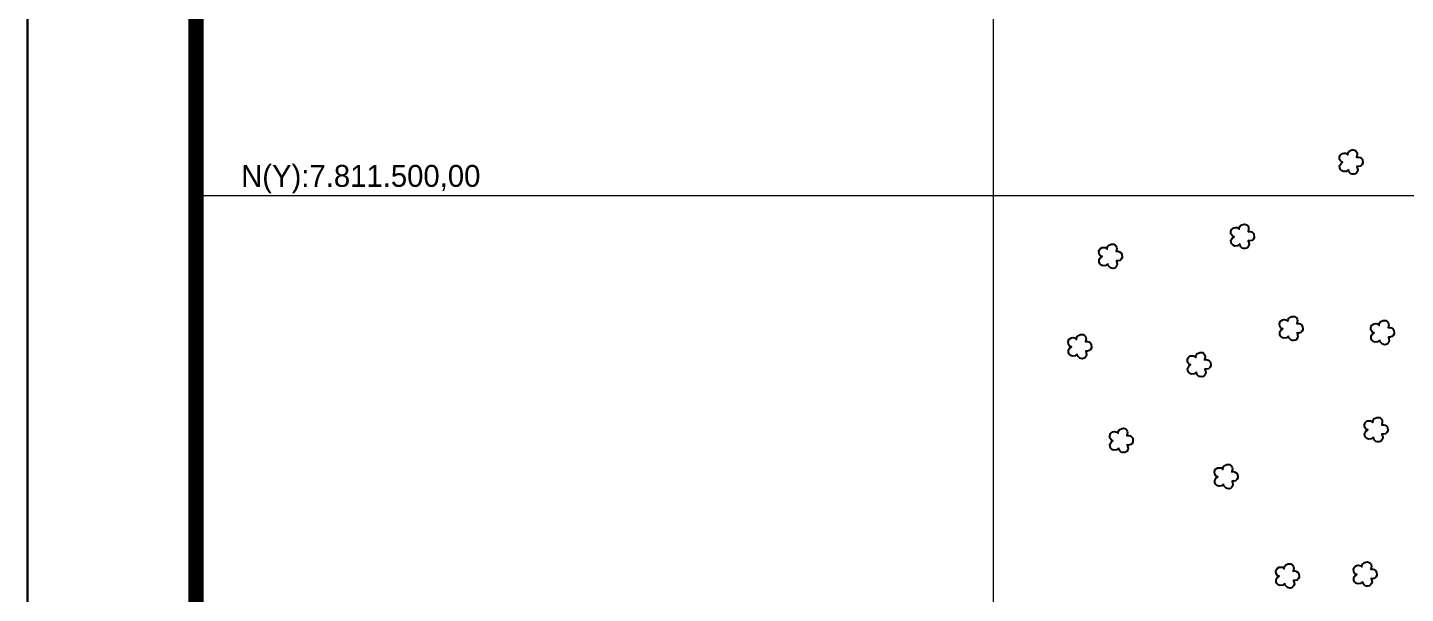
# Model space of a CAD drawing. Extents: x 747427 to 749527, y 7808067 to 7811037.
# Drawn here: x 747427 to 748245, y 7809764 to 7810100 of the extents above; entities that cross this region are included whole.
import ezdxf
from ezdxf.enums import TextEntityAlignment as Align

# ---------------------------------------------------------------- set-up
doc = ezdxf.new("R2010")
doc.units = 0
doc.header["$MEASUREMENT"] = 0
doc.linetypes.add('CONTINUO', pattern=[0])
doc.linetypes.add('LIN0', pattern=[0])
doc.layers.add('MALHA', color=8, linetype='Continuous', lineweight=9)
doc.layers.add('MARGEM', color=7, linetype='CONTINUO')
doc.layers.add('SIMBOLO ARVORE', color=118, linetype='Continuous')

msp = doc.modelspace()

# ---------------------------------------------------------------- linework, layer by layer
at = {"layer": 'MALHA', "linetype": 'Continuous'}
for p, q in [((748000, 7809593.64), (748000, 7810937.16)), ((747526.61, 7810000), (748841.68, 7810000))]:
    msp.add_line(p, q, dxfattribs=at)
at = {"layer": 'MARGEM', "color": 174, "linetype": 'LIN0'}
msp.add_line((747426.61, 7808067.16), (747426.61, 7811037.16), dxfattribs=at)
at = {"layer": 'MARGEM', "color": 174, "linetype": 'LIN0', "flags": 128}
msp.add_lwpolyline([(749526.61, 7808067.16), (749526.61, 7811037.16), (747426.61, 7811037.16), (747426.61, 7808067.16)], close=True, dxfattribs=at)
at = {"layer": 'MARGEM', "color": 174, "linetype": 'LIN0', "const_width": 9.09, "flags": 128}
msp.add_lwpolyline([(749426.61, 7808401.56), (749426.61, 7810937.16), (747526.61, 7810937.16), (747526.61, 7808401.56)], close=True, dxfattribs=at)
at = {"layer": 'SIMBOLO ARVORE', "linetype": 'CONTINUO'}
for points in [[(748210.75, 7810015.37, 0), (748209.51, 7810014.32, 0), (748207.92, 7810014.14, 0), (748206.8, 7810014.58, 0), (748206, 7810015.37, 0), (748205.66, 7810016.27, 0), (748205.58, 7810017.6, 0), (748206.01, 7810018.44, 0), (748206.46, 7810019.06, 0), (748207.37, 7810019.68, 0), (748206.79, 7810019.86, 0), (748206.22, 7810020.34, 0), (748205.55, 7810021.4, 0), (748205.43, 7810022.66, 0), (748205.91, 7810023.97, 0), (748206.42, 7810024.44, 0), (748207.35, 7810025.01, 0), (748208.33, 7810025.14, 0), (748209.11, 7810025.03, 0), (748209.73, 7810024.75, 0), (748210.4, 7810024.14, 0), (748210.61, 7810025.3, 0), (748210.78, 7810025.76, 0), (748211.28, 7810026.4, 0), (748212.04, 7810026.67, 0), (748212.77, 7810027, 0), (748213.6, 7810027.07, 0), (748214.38, 7810026.96, 0), (748215.01, 7810026.63, 0), (748215.48, 7810026.12, 0), (748215.9, 7810025.3, 0), (748216.06, 7810024.4, 0), (748215.68, 7810022.78, 0), (748216.81, 7810022.8, 0), (748217.75, 7810022.57, 0), (748218.63, 7810021.87, 0), (748219.12, 7810021.32, 0), (748219.25, 7810019.09, 0), (748218.71, 7810018.1, 0), (748217.99, 7810017.43, 0), (748216.84, 7810017.13, 0), (748215.85, 7810017.22, 0), (748216.38, 7810015.14, 0), (748216.13, 7810014.25, 0), (748215.53, 7810013.41, 0), (748214.87, 7810012.88, 0), (748213.93, 7810012.65, 0), (748213, 7810012.71, 0), (748212.3, 7810012.91, 0), (748211.5, 7810013.69, 0), (748210.96, 7810014.4, 0), (748210.79, 7810015.48, 0)], [(748146.25, 7809971.25, 0), (748145, 7809970.2, 0), (748143.42, 7809970.02, 0), (748142.29, 7809970.46, 0), (748141.49, 7809971.24, 0), (748141.16, 7809972.15, 0), (748141.07, 7809973.48, 0), (748141.5, 7809974.32, 0), (748141.96, 7809974.94, 0), (748142.87, 7809975.56, 0), (748142.29, 7809975.74, 0), (748141.72, 7809976.21, 0), (748141.04, 7809977.27, 0), (748140.92, 7809978.54, 0), (748141.41, 7809979.85, 0), (748141.92, 7809980.32, 0), (748142.85, 7809980.89, 0), (748143.82, 7809981.02, 0), (748144.6, 7809980.91, 0), (748145.22, 7809980.62, 0), (748145.9, 7809980.02, 0), (748146.1, 7809981.17, 0), (748146.27, 7809981.64, 0), (748146.78, 7809982.28, 0), (748147.53, 7809982.55, 0), (748148.26, 7809982.88, 0), (748149.09, 7809982.95, 0), (748149.87, 7809982.84, 0), (748150.51, 7809982.51, 0), (748150.98, 7809982, 0), (748151.39, 7809981.18, 0), (748151.55, 7809980.28, 0), (748151.18, 7809978.66, 0), (748152.31, 7809978.68, 0), (748153.24, 7809978.45, 0), (748154.13, 7809977.75, 0), (748154.62, 7809977.19, 0), (748154.75, 7809974.97, 0), (748154.2, 7809973.97, 0), (748153.48, 7809973.31, 0), (748152.34, 7809973.01, 0), (748151.34, 7809973.09, 0), (748151.87, 7809971.02, 0), (748151.63, 7809970.13, 0), (748151.03, 7809969.29, 0), (748150.37, 7809968.76, 0), (748149.43, 7809968.53, 0), (748148.5, 7809968.59, 0), (748147.8, 7809968.78, 0), (748147, 7809969.57, 0), (748146.45, 7809970.28, 0), (748146.29, 7809971.36, 0)], [(748067.96, 7809959.46, 0), (748066.71, 7809958.41, 0), (748065.13, 7809958.23, 0), (748064, 7809958.67, 0), (748063.2, 7809959.45, 0), (748062.87, 7809960.36, 0), (748062.78, 7809961.69, 0), (748063.21, 7809962.53, 0), (748063.67, 7809963.15, 0), (748064.58, 7809963.77, 0), (748064, 7809963.95, 0), (748063.43, 7809964.42, 0), (748062.75, 7809965.48, 0), (748062.63, 7809966.75, 0), (748063.12, 7809968.06, 0), (748063.63, 7809968.53, 0), (748064.56, 7809969.1, 0), (748065.53, 7809969.23, 0), (748066.31, 7809969.12, 0), (748066.93, 7809968.83, 0), (748067.61, 7809968.23, 0), (748067.81, 7809969.38, 0), (748067.98, 7809969.85, 0), (748068.49, 7809970.48, 0), (748069.24, 7809970.76, 0), (748069.97, 7809971.09, 0), (748070.8, 7809971.16, 0), (748071.58, 7809971.05, 0), (748072.22, 7809970.72, 0), (748072.69, 7809970.21, 0), (748073.1, 7809969.39, 0), (748073.26, 7809968.49, 0), (748072.89, 7809966.87, 0), (748074.02, 7809966.89, 0), (748074.95, 7809966.66, 0), (748075.84, 7809965.96, 0), (748076.33, 7809965.4, 0), (748076.46, 7809963.18, 0), (748075.91, 7809962.18, 0), (748075.19, 7809961.52, 0), (748074.05, 7809961.22, 0), (748073.05, 7809961.3, 0), (748073.58, 7809959.23, 0), (748073.34, 7809958.34, 0), (748072.74, 7809957.5, 0), (748072.08, 7809956.97, 0), (748071.14, 7809956.74, 0), (748070.21, 7809956.8, 0), (748069.51, 7809956.99, 0), (748068.71, 7809957.78, 0), (748068.16, 7809958.49, 0), (748068, 7809959.57, 0)], [(748175.2, 7809916.59, 0), (748173.96, 7809915.54, 0), (748172.38, 7809915.36, 0), (748171.25, 7809915.8, 0), (748170.45, 7809916.58, 0), (748170.12, 7809917.48, 0), (748170.03, 7809918.81, 0), (748170.46, 7809919.65, 0), (748170.91, 7809920.28, 0), (748171.82, 7809920.89, 0), (748171.24, 7809921.08, 0), (748170.67, 7809921.55, 0), (748170, 7809922.61, 0), (748169.88, 7809923.87, 0), (748170.36, 7809925.19, 0), (748170.87, 7809925.66, 0), (748171.8, 7809926.23, 0), (748172.78, 7809926.36, 0), (748173.56, 7809926.25, 0), (748174.18, 7809925.96, 0), (748174.85, 7809925.36, 0), (748175.06, 7809926.51, 0), (748175.23, 7809926.97, 0), (748175.74, 7809927.61, 0), (748176.49, 7809927.89, 0), (748177.22, 7809928.21, 0), (748178.05, 7809928.29, 0), (748178.83, 7809928.18, 0), (748179.46, 7809927.84, 0), (748179.93, 7809927.33, 0), (748180.35, 7809926.52, 0), (748180.51, 7809925.61, 0), (748180.13, 7809924, 0), (748181.27, 7809924.01, 0), (748182.2, 7809923.79, 0), (748183.08, 7809923.09, 0), (748183.57, 7809922.53, 0), (748183.71, 7809920.31, 0), (748183.16, 7809919.31, 0), (748182.44, 7809918.65, 0), (748181.3, 7809918.34, 0), (748180.3, 7809918.43, 0), (748180.83, 7809916.35, 0), (748180.59, 7809915.47, 0), (748179.98, 7809914.62, 0), (748179.32, 7809914.1, 0), (748178.38, 7809913.87, 0), (748177.45, 7809913.92, 0), (748176.75, 7809914.12, 0), (748175.95, 7809914.91, 0), (748175.41, 7809915.62, 0), (748175.24, 7809916.69, 0)], [(748229.4, 7809914.17, 0), (748228.15, 7809913.12, 0), (748226.57, 7809912.94, 0), (748225.44, 7809913.38, 0), (748224.64, 7809914.16, 0), (748224.31, 7809915.06, 0), (748224.22, 7809916.4, 0), (748224.65, 7809917.24, 0), (748225.11, 7809917.86, 0), (748226.02, 7809918.48, 0), (748225.44, 7809918.66, 0), (748224.87, 7809919.13, 0), (748224.19, 7809920.19, 0), (748224.07, 7809921.45, 0), (748224.56, 7809922.77, 0), (748225.07, 7809923.24, 0), (748226, 7809923.81, 0), (748226.97, 7809923.94, 0), (748227.76, 7809923.83, 0), (748228.37, 7809923.54, 0), (748229.05, 7809922.94, 0), (748229.25, 7809924.09, 0), (748229.42, 7809924.55, 0), (748229.93, 7809925.19, 0), (748230.68, 7809925.47, 0), (748231.42, 7809925.8, 0), (748232.24, 7809925.87, 0), (748233.02, 7809925.76, 0), (748233.66, 7809925.42, 0), (748234.13, 7809924.91, 0), (748234.54, 7809924.1, 0), (748234.7, 7809923.19, 0), (748234.33, 7809921.58, 0), (748235.46, 7809921.6, 0), (748236.4, 7809921.37, 0), (748237.28, 7809920.67, 0), (748237.77, 7809920.11, 0), (748237.9, 7809917.89, 0), (748237.35, 7809916.89, 0), (748236.63, 7809916.23, 0), (748235.49, 7809915.92, 0), (748234.49, 7809916.01, 0), (748235.02, 7809913.94, 0), (748234.78, 7809913.05, 0), (748234.18, 7809912.21, 0), (748233.52, 7809911.68, 0), (748232.58, 7809911.45, 0), (748231.65, 7809911.5, 0), (748230.95, 7809911.7, 0), (748230.15, 7809912.49, 0), (748229.6, 7809913.2, 0), (748229.44, 7809914.27, 0)], [(748049.72, 7809905.87, 0), (748048.48, 7809904.82, 0), (748046.9, 7809904.64, 0), (748045.77, 7809905.08, 0), (748044.97, 7809905.86, 0), (748044.64, 7809906.76, 0), (748044.55, 7809908.1, 0), (748044.98, 7809908.94, 0), (748045.43, 7809909.56, 0), (748046.34, 7809910.18, 0), (748045.76, 7809910.36, 0), (748045.19, 7809910.83, 0), (748044.52, 7809911.89, 0), (748044.4, 7809913.15, 0), (748044.88, 7809914.47, 0), (748045.39, 7809914.94, 0), (748046.32, 7809915.51, 0), (748047.3, 7809915.64, 0), (748048.08, 7809915.53, 0), (748048.7, 7809915.24, 0), (748049.37, 7809914.64, 0), (748049.58, 7809915.79, 0), (748049.75, 7809916.25, 0), (748050.26, 7809916.89, 0), (748051.01, 7809917.17, 0), (748051.74, 7809917.5, 0), (748052.57, 7809917.57, 0), (748053.35, 7809917.46, 0), (748053.98, 7809917.12, 0), (748054.45, 7809916.61, 0), (748054.87, 7809915.8, 0), (748055.03, 7809914.89, 0), (748054.65, 7809913.28, 0), (748055.79, 7809913.3, 0), (748056.72, 7809913.07, 0), (748057.6, 7809912.37, 0), (748058.09, 7809911.81, 0), (748058.23, 7809909.59, 0), (748057.68, 7809908.59, 0), (748056.96, 7809907.93, 0), (748055.82, 7809907.63, 0), (748054.82, 7809907.71, 0), (748055.35, 7809905.64, 0), (748055.11, 7809904.75, 0), (748054.5, 7809903.91, 0), (748053.84, 7809903.38, 0), (748052.9, 7809903.15, 0), (748051.97, 7809903.2, 0), (748051.27, 7809903.4, 0), (748050.47, 7809904.19, 0), (748049.93, 7809904.9, 0), (748049.76, 7809905.97, 0)], [(748120.51, 7809895.15, 0), (748119.26, 7809894.1, 0), (748117.68, 7809893.92, 0), (748116.55, 7809894.36, 0), (748115.75, 7809895.14, 0), (748115.42, 7809896.05, 0), (748115.33, 7809897.38, 0), (748115.76, 7809898.22, 0), (748116.22, 7809898.84, 0), (748117.13, 7809899.46, 0), (748116.55, 7809899.64, 0), (748115.98, 7809900.11, 0), (748115.3, 7809901.17, 0), (748115.18, 7809902.44, 0), (748115.67, 7809903.75, 0), (748116.18, 7809904.22, 0), (748117.11, 7809904.79, 0), (748118.08, 7809904.92, 0), (748118.86, 7809904.81, 0), (748119.48, 7809904.52, 0), (748120.16, 7809903.92, 0), (748120.36, 7809905.07, 0), (748120.53, 7809905.54, 0), (748121.04, 7809906.18, 0), (748121.79, 7809906.45, 0), (748122.53, 7809906.78, 0), (748123.35, 7809906.85, 0), (748124.13, 7809906.74, 0), (748124.77, 7809906.41, 0), (748125.24, 7809905.9, 0), (748125.65, 7809905.08, 0), (748125.81, 7809904.18, 0), (748125.44, 7809902.56, 0), (748126.57, 7809902.58, 0), (748127.51, 7809902.35, 0), (748128.39, 7809901.65, 0), (748128.88, 7809901.09, 0), (748129.01, 7809898.87, 0), (748128.46, 7809897.87, 0), (748127.74, 7809897.21, 0), (748126.6, 7809896.91, 0), (748125.6, 7809896.99, 0), (748126.13, 7809894.92, 0), (748125.89, 7809894.03, 0), (748125.29, 7809893.19, 0), (748124.63, 7809892.66, 0), (748123.69, 7809892.43, 0), (748122.76, 7809892.49, 0), (748122.06, 7809892.68, 0), (748121.26, 7809893.47, 0), (748120.71, 7809894.18, 0), (748120.55, 7809895.26, 0)], [(748225.61, 7809856.56, 0), (748224.36, 7809855.52, 0), (748222.78, 7809855.33, 0), (748221.65, 7809855.77, 0), (748220.85, 7809856.56, 0), (748220.52, 7809857.46, 0), (748220.43, 7809858.79, 0), (748220.86, 7809859.63, 0), (748221.32, 7809860.25, 0), (748222.23, 7809860.87, 0), (748221.65, 7809861.06, 0), (748221.08, 7809861.53, 0), (748220.41, 7809862.59, 0), (748220.28, 7809863.85, 0), (748220.77, 7809865.17, 0), (748221.28, 7809865.64, 0), (748222.21, 7809866.2, 0), (748223.19, 7809866.34, 0), (748223.97, 7809866.22, 0), (748224.58, 7809865.94, 0), (748225.26, 7809865.33, 0), (748225.46, 7809866.49, 0), (748225.64, 7809866.95, 0), (748226.14, 7809867.59, 0), (748226.89, 7809867.87, 0), (748227.63, 7809868.19, 0), (748228.45, 7809868.27, 0), (748229.23, 7809868.16, 0), (748229.87, 7809867.82, 0), (748230.34, 7809867.31, 0), (748230.75, 7809866.5, 0), (748230.92, 7809865.59, 0), (748230.54, 7809863.97, 0), (748231.67, 7809863.99, 0), (748232.61, 7809863.77, 0), (748233.49, 7809863.07, 0), (748233.98, 7809862.51, 0), (748234.11, 7809860.28, 0), (748233.57, 7809859.29, 0), (748232.84, 7809858.63, 0), (748231.7, 7809858.32, 0), (748230.7, 7809858.41, 0), (748231.24, 7809856.33, 0), (748230.99, 7809855.45, 0), (748230.39, 7809854.6, 0), (748229.73, 7809854.08, 0), (748228.79, 7809853.84, 0), (748227.86, 7809853.9, 0), (748227.16, 7809854.1, 0), (748226.36, 7809854.89, 0), (748225.82, 7809855.59, 0), (748225.65, 7809856.67, 0)], [(748074.39, 7809850.13, 0), (748073.15, 7809849.09, 0), (748071.56, 7809848.9, 0), (748070.43, 7809849.34, 0), (748069.63, 7809850.13, 0), (748069.3, 7809851.03, 0), (748069.21, 7809852.36, 0), (748069.65, 7809853.2, 0), (748070.1, 7809853.82, 0), (748071.01, 7809854.44, 0), (748070.43, 7809854.63, 0), (748069.86, 7809855.1, 0), (748069.19, 7809856.16, 0), (748069.07, 7809857.42, 0), (748069.55, 7809858.73, 0), (748070.06, 7809859.21, 0), (748070.99, 7809859.77, 0), (748071.97, 7809859.9, 0), (748072.75, 7809859.79, 0), (748073.36, 7809859.51, 0), (748074.04, 7809858.9, 0), (748074.24, 7809860.06, 0), (748074.42, 7809860.52, 0), (748074.92, 7809861.16, 0), (748075.67, 7809861.43, 0), (748076.41, 7809861.76, 0), (748077.23, 7809861.84, 0), (748078.02, 7809861.72, 0), (748078.65, 7809861.39, 0), (748079.12, 7809860.88, 0), (748079.53, 7809860.07, 0), (748079.7, 7809859.16, 0), (748079.32, 7809857.54, 0), (748080.45, 7809857.56, 0), (748081.39, 7809857.34, 0), (748082.27, 7809856.64, 0), (748082.76, 7809856.08, 0), (748082.89, 7809853.85, 0), (748082.35, 7809852.86, 0), (748081.62, 7809852.19, 0), (748080.48, 7809851.89, 0), (748079.48, 7809851.98, 0), (748080.02, 7809849.9, 0), (748079.77, 7809849.02, 0), (748079.17, 7809848.17, 0), (748078.51, 7809847.64, 0), (748077.57, 7809847.41, 0), (748076.64, 7809847.47, 0), (748075.94, 7809847.67, 0), (748075.14, 7809848.45, 0), (748074.6, 7809849.16, 0), (748074.43, 7809850.24, 0)], [(748136.6, 7809828.7, 0), (748135.35, 7809827.65, 0), (748133.77, 7809827.47, 0), (748132.64, 7809827.91, 0), (748131.84, 7809828.69, 0), (748131.51, 7809829.59, 0), (748131.42, 7809830.92, 0), (748131.85, 7809831.76, 0), (748132.3, 7809832.39, 0), (748133.22, 7809833, 0), (748132.64, 7809833.19, 0), (748132.06, 7809833.66, 0), (748131.39, 7809834.72, 0), (748131.27, 7809835.98, 0), (748131.75, 7809837.3, 0), (748132.26, 7809837.77, 0), (748133.19, 7809838.34, 0), (748134.17, 7809838.47, 0), (748134.95, 7809838.36, 0), (748135.57, 7809838.07, 0), (748136.25, 7809837.47, 0), (748136.45, 7809838.62, 0), (748136.62, 7809839.08, 0), (748137.13, 7809839.72, 0), (748137.88, 7809840, 0), (748138.61, 7809840.32, 0), (748139.44, 7809840.4, 0), (748140.22, 7809840.29, 0), (748140.85, 7809839.95, 0), (748141.33, 7809839.44, 0), (748141.74, 7809838.63, 0), (748141.9, 7809837.72, 0), (748141.52, 7809836.11, 0), (748142.66, 7809836.12, 0), (748143.59, 7809835.9, 0), (748144.47, 7809835.2, 0), (748144.96, 7809834.64, 0), (748145.1, 7809832.42, 0), (748144.55, 7809831.42, 0), (748143.83, 7809830.76, 0), (748142.69, 7809830.45, 0), (748141.69, 7809830.54, 0), (748142.22, 7809828.46, 0), (748141.98, 7809827.58, 0), (748141.38, 7809826.73, 0), (748140.72, 7809826.21, 0), (748139.78, 7809825.98, 0), (748138.84, 7809826.03, 0), (748138.15, 7809826.23, 0), (748137.35, 7809827.02, 0), (748136.8, 7809827.73, 0), (748136.63, 7809828.8, 0)], [(748173.06, 7809769.74, 0), (748171.81, 7809768.7, 0), (748170.23, 7809768.52, 0), (748169.1, 7809768.95, 0), (748168.3, 7809769.74, 0), (748167.97, 7809770.64, 0), (748167.88, 7809771.97, 0), (748168.31, 7809772.81, 0), (748168.77, 7809773.43, 0), (748169.68, 7809774.05, 0), (748169.1, 7809774.24, 0), (748168.53, 7809774.71, 0), (748167.85, 7809775.77, 0), (748167.73, 7809777.03, 0), (748168.22, 7809778.35, 0), (748168.73, 7809778.82, 0), (748169.66, 7809779.39, 0), (748170.64, 7809779.52, 0), (748171.42, 7809779.41, 0), (748172.03, 7809779.12, 0), (748172.71, 7809778.52, 0), (748172.91, 7809779.67, 0), (748173.08, 7809780.13, 0), (748173.59, 7809780.77, 0), (748174.34, 7809781.05, 0), (748175.08, 7809781.37, 0), (748175.9, 7809781.45, 0), (748176.68, 7809781.34, 0), (748177.32, 7809781, 0), (748177.79, 7809780.49, 0), (748178.2, 7809779.68, 0), (748178.36, 7809778.77, 0), (748177.99, 7809777.16, 0), (748179.12, 7809777.17, 0), (748180.06, 7809776.95, 0), (748180.94, 7809776.25, 0), (748181.43, 7809775.69, 0), (748181.56, 7809773.47, 0), (748181.02, 7809772.47, 0), (748180.29, 7809771.81, 0), (748179.15, 7809771.5, 0), (748178.15, 7809771.59, 0), (748178.69, 7809769.51, 0), (748178.44, 7809768.63, 0), (748177.84, 7809767.78, 0), (748177.18, 7809767.26, 0), (748176.24, 7809767.03, 0), (748175.31, 7809767.08, 0), (748174.61, 7809767.28, 0), (748173.81, 7809768.07, 0), (748173.26, 7809768.78, 0), (748173.1, 7809769.85, 0)], [(748219.18, 7809770.82, 0), (748217.93, 7809769.77, 0), (748216.35, 7809769.59, 0), (748215.22, 7809770.03, 0), (748214.42, 7809770.81, 0), (748214.09, 7809771.71, 0), (748214, 7809773.04, 0), (748214.43, 7809773.88, 0), (748214.88, 7809774.51, 0), (748215.8, 7809775.12, 0), (748215.22, 7809775.31, 0), (748214.64, 7809775.78, 0), (748213.97, 7809776.84, 0), (748213.85, 7809778.1, 0), (748214.34, 7809779.42, 0), (748214.85, 7809779.89, 0), (748215.78, 7809780.46, 0), (748216.75, 7809780.59, 0), (748217.53, 7809780.48, 0), (748218.15, 7809780.19, 0), (748218.83, 7809779.59, 0), (748219.03, 7809780.74, 0), (748219.2, 7809781.2, 0), (748219.71, 7809781.84, 0), (748220.46, 7809782.12, 0), (748221.19, 7809782.44, 0), (748222.02, 7809782.52, 0), (748222.8, 7809782.41, 0), (748223.44, 7809782.07, 0), (748223.91, 7809781.56, 0), (748224.32, 7809780.75, 0), (748224.48, 7809779.84, 0), (748224.11, 7809778.23, 0), (748225.24, 7809778.25, 0), (748226.17, 7809778.02, 0), (748227.06, 7809777.32, 0), (748227.55, 7809776.76, 0), (748227.68, 7809774.54, 0), (748227.13, 7809773.54, 0), (748226.41, 7809772.88, 0), (748225.27, 7809772.57, 0), (748224.27, 7809772.66, 0), (748224.8, 7809770.59, 0), (748224.56, 7809769.7, 0), (748223.96, 7809768.86, 0), (748223.3, 7809768.33, 0), (748222.36, 7809768.1, 0), (748221.43, 7809768.15, 0), (748220.73, 7809768.35, 0), (748219.93, 7809769.14, 0), (748219.38, 7809769.85, 0), (748219.21, 7809770.92, 0)]]:
    msp.add_polyline3d(points, dxfattribs=at)

# ---------------------------------------------------------------- texts
at = {"layer": 'MALHA'}
msp.add_text('N(Y):7.811.500,00', height=13, dxfattribs=at).set_placement((747553.41, 7810001.23), align=Align.BOTTOM_LEFT)

doc.saveas('drawing.dxf')
